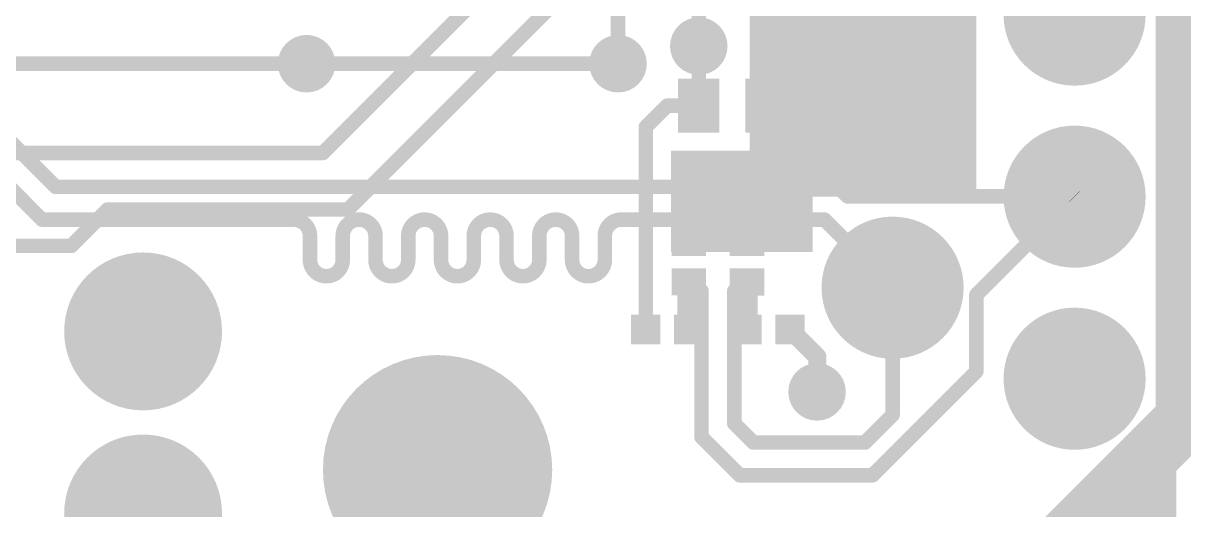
# Model space of a CAD drawing. Header units: millimetres. Extents: x -0.39 to 1.43, y -0.39 to 1.45.
# Drawn here: x 0.408 to 1.046, y 0.035 to 0.302 of the extents above; entities that cross this region are included whole.
import ezdxf

# ---------------------------------------------------------------- set-up
doc = ezdxf.new("R2010")
doc.units = ezdxf.units.MM
doc.header["$MEASUREMENT"] = 0
for name, color, linetype in [('BottomLayer', 5, 'Continuous'), ('BottomPaste', 16, 'Continuous'), ('BottomSolder', 6, 'Continuous'), ('MultiLayer', 9, 'Continuous'), ('PadHoleLayer', 156, 'Continuous'), ('TopLayer', 1, 'Continuous'), ('TopSolder', 216, 'Continuous'), ('ViaHoleLayer', 16, 'Continuous')]:
    doc.layers.add(name, color=color, linetype=linetype)

# ---------------------------------------------------------------- blocks, each defined once
blk = doc.blocks.new('HY951180A__2')
at = {"layer": 'BottomLayer'}
h = blk.add_hatch(color=5, dxfattribs=at)
edge = h.paths.add_edge_path()
edge.add_arc((-0.2490156, 0.2559055), 0.0393701, 0, 360)
h = blk.add_hatch(color=5, dxfattribs=at)
edge = h.paths.add_edge_path()
edge.add_arc((-0.1490156, 0.2559055), 0.0393701, 0, 360)
h = blk.add_hatch(color=5, dxfattribs=at)
edge = h.paths.add_edge_path()
edge.add_arc((-0.1249999, -0.1559055), 0.0350393, 0, 360)
h = blk.add_hatch(color=5, dxfattribs=at)
edge = h.paths.add_edge_path()
edge.add_arc((-0.0249999, -0.1559055), 0.0350393, 0, 360)
h = blk.add_hatch(color=5, dxfattribs=at)
edge = h.paths.add_edge_path()
edge.add_arc((-0.1749999, -0.2559055), 0.0350393, 0, 360)
h = blk.add_hatch(color=5, dxfattribs=at)
edge = h.paths.add_edge_path()
edge.add_arc((-0.0749999, -0.2559055), 0.0350393, 0, 360)
h = blk.add_hatch(color=5, dxfattribs=at)
edge = h.paths.add_edge_path()
edge.add_arc((0.0250001, -0.2559055), 0.0350393, 0, 360)
at = {"layer": 'BottomSolder'}
h = blk.add_hatch(color=6, dxfattribs=at)
edge = h.paths.add_edge_path()
edge.add_arc((-0.2490156, 0.2559055), 0.0433701, 0, 360)
h = blk.add_hatch(color=6, dxfattribs=at)
edge = h.paths.add_edge_path()
edge.add_arc((-0.1490156, 0.2559055), 0.0433701, 0, 360)
h = blk.add_hatch(color=6, dxfattribs=at)
edge = h.paths.add_edge_path()
edge.add_arc((-0.2249999, 0.0940945), 0.004, 0, 360)
h = blk.add_hatch(color=6, dxfattribs=at)
edge = h.paths.add_edge_path()
edge.add_arc((-0.1249999, -0.1559055), 0.0390393, 0, 360)
h = blk.add_hatch(color=6, dxfattribs=at)
edge = h.paths.add_edge_path()
edge.add_arc((-0.0249999, -0.1559055), 0.0390393, 0, 360)
h = blk.add_hatch(color=6, dxfattribs=at)
edge = h.paths.add_edge_path()
edge.add_arc((-0.1749999, -0.2559055), 0.0390393, 0, 360)
h = blk.add_hatch(color=6, dxfattribs=at)
edge = h.paths.add_edge_path()
edge.add_arc((-0.0749999, -0.2559055), 0.0390393, 0, 360)
h = blk.add_hatch(color=6, dxfattribs=at)
edge = h.paths.add_edge_path()
edge.add_arc((0.0250001, -0.2559055), 0.0390393, 0, 360)
at = {"layer": 'MultiLayer'}
h = blk.add_hatch(color=9, dxfattribs=at)
edge = h.paths.add_edge_path()
edge.add_arc((-0.2490156, 0.2559055), 0.0393701, 0, 360)
h = blk.add_hatch(color=9, dxfattribs=at)
edge = h.paths.add_edge_path()
edge.add_arc((-0.1490156, 0.2559055), 0.0393701, 0, 360)
h = blk.add_hatch(color=9, dxfattribs=at)
edge = h.paths.add_edge_path()
edge.add_arc((-0.1249999, -0.1559055), 0.0350393, 0, 360)
h = blk.add_hatch(color=9, dxfattribs=at)
edge = h.paths.add_edge_path()
edge.add_arc((-0.0249999, -0.1559055), 0.0350393, 0, 360)
h = blk.add_hatch(color=9, dxfattribs=at)
edge = h.paths.add_edge_path()
edge.add_arc((-0.1749999, -0.2559055), 0.0350393, 0, 360)
h = blk.add_hatch(color=9, dxfattribs=at)
edge = h.paths.add_edge_path()
edge.add_arc((-0.0749999, -0.2559055), 0.0350393, 0, 360)
h = blk.add_hatch(color=9, dxfattribs=at)
edge = h.paths.add_edge_path()
edge.add_arc((0.0250001, -0.2559055), 0.0350393, 0, 360)
at = {"layer": 'PadHoleLayer'}
h = blk.add_hatch(color=156, dxfattribs=at)
edge = h.paths.add_edge_path()
edge.add_arc((-0.2490156, 0.2559055), 0.0200787, 0, 360)
h = blk.add_hatch(color=156, dxfattribs=at)
edge = h.paths.add_edge_path()
edge.add_arc((-0.1490156, 0.2559055), 0.0200787, 0, 360)
h = blk.add_hatch(color=156, dxfattribs=at)
edge = h.paths.add_edge_path()
edge.add_arc((-0.2249999, 0.0940945), 0.0629921, 0, 360)
h = blk.add_hatch(color=156, dxfattribs=at)
edge = h.paths.add_edge_path()
edge.add_arc((-0.1249999, -0.1559055), 0.0175197, 0, 360)
h = blk.add_hatch(color=156, dxfattribs=at)
edge = h.paths.add_edge_path()
edge.add_arc((-0.0249999, -0.1559055), 0.0175197, 0, 360)
h = blk.add_hatch(color=156, dxfattribs=at)
edge = h.paths.add_edge_path()
edge.add_arc((-0.1749999, -0.2559055), 0.0175197, 0, 360)
h = blk.add_hatch(color=156, dxfattribs=at)
edge = h.paths.add_edge_path()
edge.add_arc((-0.0749999, -0.2559055), 0.0175197, 0, 360)
h = blk.add_hatch(color=156, dxfattribs=at)
edge = h.paths.add_edge_path()
edge.add_arc((0.0250001, -0.2559055), 0.0175197, 0, 360)
at = {"layer": 'TopLayer'}
h = blk.add_hatch(color=1, dxfattribs=at)
edge = h.paths.add_edge_path()
edge.add_arc((-0.2490156, 0.2559055), 0.0393701, 0, 360)
h = blk.add_hatch(color=1, dxfattribs=at)
edge = h.paths.add_edge_path()
edge.add_arc((-0.1490156, 0.2559055), 0.0393701, 0, 360)
h = blk.add_hatch(color=1, dxfattribs=at)
edge = h.paths.add_edge_path()
edge.add_arc((-0.1249999, -0.1559055), 0.0350393, 0, 360)
h = blk.add_hatch(color=1, dxfattribs=at)
edge = h.paths.add_edge_path()
edge.add_arc((-0.0249999, -0.1559055), 0.0350393, 0, 360)
h = blk.add_hatch(color=1, dxfattribs=at)
edge = h.paths.add_edge_path()
edge.add_arc((-0.1749999, -0.2559055), 0.0350393, 0, 360)
h = blk.add_hatch(color=1, dxfattribs=at)
edge = h.paths.add_edge_path()
edge.add_arc((-0.0749999, -0.2559055), 0.0350393, 0, 360)
h = blk.add_hatch(color=1, dxfattribs=at)
edge = h.paths.add_edge_path()
edge.add_arc((0.0250001, -0.2559055), 0.0350393, 0, 360)
at = {"layer": 'TopSolder'}
h = blk.add_hatch(color=216, dxfattribs=at)
edge = h.paths.add_edge_path()
edge.add_arc((-0.2490156, 0.2559055), 0.0433701, 0, 360)
h = blk.add_hatch(color=216, dxfattribs=at)
edge = h.paths.add_edge_path()
edge.add_arc((-0.1490156, 0.2559055), 0.0433701, 0, 360)
h = blk.add_hatch(color=216, dxfattribs=at)
edge = h.paths.add_edge_path()
edge.add_arc((-0.2249999, 0.0940945), 0.004, 0, 360)
h = blk.add_hatch(color=216, dxfattribs=at)
edge = h.paths.add_edge_path()
edge.add_arc((-0.1249999, -0.1559055), 0.0390393, 0, 360)
h = blk.add_hatch(color=216, dxfattribs=at)
edge = h.paths.add_edge_path()
edge.add_arc((-0.0249999, -0.1559055), 0.0390393, 0, 360)
h = blk.add_hatch(color=216, dxfattribs=at)
edge = h.paths.add_edge_path()
edge.add_arc((-0.1749999, -0.2559055), 0.0390393, 0, 360)
h = blk.add_hatch(color=216, dxfattribs=at)
edge = h.paths.add_edge_path()
edge.add_arc((-0.0749999, -0.2559055), 0.0390393, 0, 360)
h = blk.add_hatch(color=216, dxfattribs=at)
edge = h.paths.add_edge_path()
edge.add_arc((0.0250001, -0.2559055), 0.0390393, 0, 360)
blk = doc.blocks.new('R___0201_B_10')
at = {"layer": 'BottomLayer'}
for points in [[(-0.01614165, 0.00728345), (-0.00551175, 0.00728345), (-0.00551175, -0.00728345), (-0.01614165, -0.00728345)], [(0.00551185, 0.00728345), (0.01614175, 0.00728345), (0.01614175, -0.00728345), (0.00551185, -0.00728345)]]:
    blk.add_hatch(color=5, dxfattribs=at).paths.add_polyline_path(points)
at = {"layer": 'BottomPaste'}
for points in [[(-0.01614165, 0.00728345), (-0.00551175, 0.00728345), (-0.00551175, -0.00728345), (-0.01614165, -0.00728345)], [(0.00551185, 0.00728345), (0.01614175, 0.00728345), (0.01614175, -0.00728345), (0.00551185, -0.00728345)]]:
    blk.add_hatch(color=16, dxfattribs=at).paths.add_polyline_path(points)
at = {"layer": 'BottomSolder'}
for points in [[(-0.01830705, 0.00944885), (-0.00334635, 0.00944885), (-0.00334635, -0.00944885), (-0.01830705, -0.00944885)], [(0.00334645, 0.00944885), (0.01830715, 0.00944885), (0.01830715, -0.00944885), (0.00334645, -0.00944885)]]:
    blk.add_hatch(color=6, dxfattribs=at).paths.add_polyline_path(points)
blk = doc.blocks.new('R___0201_B_12')
at = {"layer": 'BottomLayer'}
for points in [[(-0.01614165, 0.00728345), (-0.00551175, 0.00728345), (-0.00551175, -0.00728345), (-0.01614165, -0.00728345)], [(0.00551185, 0.00728345), (0.01614175, 0.00728345), (0.01614175, -0.00728345), (0.00551185, -0.00728345)]]:
    blk.add_hatch(color=5, dxfattribs=at).paths.add_polyline_path(points)
at = {"layer": 'BottomPaste'}
for points in [[(-0.01614165, 0.00728345), (-0.00551175, 0.00728345), (-0.00551175, -0.00728345), (-0.01614165, -0.00728345)], [(0.00551185, 0.00728345), (0.01614175, 0.00728345), (0.01614175, -0.00728345), (0.00551185, -0.00728345)]]:
    blk.add_hatch(color=16, dxfattribs=at).paths.add_polyline_path(points)
at = {"layer": 'BottomSolder'}
for points in [[(-0.01830705, 0.00944885), (-0.00334635, 0.00944885), (-0.00334635, -0.00944885), (-0.01830705, -0.00944885)], [(0.00334645, 0.00944885), (0.01830715, 0.00944885), (0.01830715, -0.00944885), (0.00334645, -0.00944885)]]:
    blk.add_hatch(color=6, dxfattribs=at).paths.add_polyline_path(points)
blk = doc.blocks.new('C___0402_B_22')
at = {"layer": 'BottomLayer'}
for points in [[(-0.009500000000000001, 0.0125), (-0.009499999999999998, -0.0125), (-0.0275, -0.0125), (-0.0275, 0.0125)], [(0.0275, 0.0125), (0.0275, -0.0125), (0.009500000000000001, -0.0125), (0.009499999999999998, 0.0125)]]:
    blk.add_hatch(color=5, dxfattribs=at).paths.add_polyline_path(points)
at = {"layer": 'BottomPaste'}
for points in [[(-0.009500000000000001, 0.0125), (-0.009499999999999998, -0.0125), (-0.0275, -0.0125), (-0.0275, 0.0125)], [(0.0275, 0.0125), (0.0275, -0.0125), (0.009500000000000001, -0.0125), (0.009499999999999998, 0.0125)]]:
    blk.add_hatch(color=16, dxfattribs=at).paths.add_polyline_path(points)
at = {"layer": 'BottomSolder'}
for points in [[(-0.007137800000000001, 0.0148622), (-0.007137799999999999, -0.0148622), (-0.0298622, -0.0148622), (-0.0298622, 0.0148622)], [(0.0298622, 0.0148622), (0.0298622, -0.0148622), (0.007137800000000001, -0.0148622), (0.007137799999999999, 0.0148622)]]:
    blk.add_hatch(color=6, dxfattribs=at).paths.add_polyline_path(points)
blk = doc.blocks.new('CAP_0201_B_24')
at = {"layer": 'BottomLayer'}
for points in [[(-0.0177165, 0.0059055), (-0.0059055, 0.0059055), (-0.0059055, -0.0059055), (-0.0177165, -0.0059055)], [(0.0059055, 0.0059055), (0.0177165, 0.0059055), (0.0177165, -0.0059055), (0.0059055, -0.0059055)]]:
    blk.add_hatch(color=5, dxfattribs=at).paths.add_polyline_path(points)
at = {"layer": 'BottomPaste'}
for points in [[(-0.0177165, 0.0059055), (-0.0059055, 0.0059055), (-0.0059055, -0.0059055), (-0.0177165, -0.0059055)], [(0.0059055, 0.0059055), (0.0177165, 0.0059055), (0.0177165, -0.0059055), (0.0059055, -0.0059055)]]:
    blk.add_hatch(color=16, dxfattribs=at).paths.add_polyline_path(points)
at = {"layer": 'BottomSolder'}
for points in [[(-0.0198819, 0.0080709), (-0.0037401, 0.0080709), (-0.0037401, -0.0080709), (-0.0198819, -0.0080709)], [(0.0037401, 0.0080709), (0.0198819, 0.0080709), (0.0198819, -0.0080709), (0.0037401, -0.0080709)]]:
    blk.add_hatch(color=6, dxfattribs=at).paths.add_polyline_path(points)
blk = doc.blocks.new('CAP_0201_B_26')
at = {"layer": 'BottomLayer'}
for points in [[(-0.0177165, 0.0059055), (-0.0059055, 0.0059055), (-0.0059055, -0.0059055), (-0.0177165, -0.0059055)], [(0.0059055, 0.0059055), (0.0177165, 0.0059055), (0.0177165, -0.0059055), (0.0059055, -0.0059055)]]:
    blk.add_hatch(color=5, dxfattribs=at).paths.add_polyline_path(points)
at = {"layer": 'BottomPaste'}
for points in [[(-0.0177165, 0.0059055), (-0.0059055, 0.0059055), (-0.0059055, -0.0059055), (-0.0177165, -0.0059055)], [(0.0059055, 0.0059055), (0.0177165, 0.0059055), (0.0177165, -0.0059055), (0.0059055, -0.0059055)]]:
    blk.add_hatch(color=16, dxfattribs=at).paths.add_polyline_path(points)
at = {"layer": 'BottomSolder'}
for points in [[(-0.0198819, 0.0080709), (-0.0037401, 0.0080709), (-0.0037401, -0.0080709), (-0.0198819, -0.0080709)], [(0.0037401, 0.0080709), (0.0198819, 0.0080709), (0.0198819, -0.0080709), (0.0037401, -0.0080709)]]:
    blk.add_hatch(color=6, dxfattribs=at).paths.add_polyline_path(points)

msp = doc.modelspace()

# ---------------------------------------------------------------- hatches: boundary and pattern name
at = {"layer": 'BottomLayer'}
for points in [[(0.8075032, 0.207), (0.932, 0.207), (0.932, 0.3069838), (0.8075032, 0.3069838)], [(0.7642014, 0.1765141), (0.8421416, 0.1765141), (0.8421416, 0.2322071), (0.7642014, 0.2322071)], [(0.7677163, 0.1281042), (0.7809085, 0.1281042), (0.7809085, 0.1654906), (0.7677163, 0.1654906)], [(0.7987165, 0.1281018), (0.8119087, 0.1281018), (0.8119087, 0.1654882), (0.7987165, 0.1654882)]]:
    msp.add_hatch(color=5, dxfattribs=at).paths.add_polyline_path(points)
h = msp.add_hatch(color=5, dxfattribs=at)
edge = h.paths.add_edge_path()
edge.add_arc((0.7795032, 0.2896768), 0.011811, 0, 360)
h = msp.add_hatch(color=5, dxfattribs=at)
edge = h.paths.add_edge_path()
edge.add_arc((0.5639996, 0.2799996), 0.011811, 0, 360)
h = msp.add_hatch(color=5, dxfattribs=at)
edge = h.paths.add_edge_path()
edge.add_arc((0.7351209, 0.2799996), 0.011811, 0, 360)
h = msp.add_hatch(color=5, dxfattribs=at)
edge = h.paths.add_edge_path()
edge.add_arc((0.8444861, 0.0997422), 0.011811, 0, 360)
at = {"layer": 'BottomSolder'}
h = msp.add_hatch(color=6, dxfattribs=at)
edge = h.paths.add_edge_path()
edge.add_arc((0.7795032, 0.2896768), 0.015811, 0, 360)
h = msp.add_hatch(color=6, dxfattribs=at)
edge = h.paths.add_edge_path()
edge.add_arc((0.5639996, 0.2799996), 0.015811, 0, 360)
h = msp.add_hatch(color=6, dxfattribs=at)
edge = h.paths.add_edge_path()
edge.add_arc((0.7351209, 0.2799996), 0.015811, 0, 360)
h = msp.add_hatch(color=6, dxfattribs=at)
edge = h.paths.add_edge_path()
edge.add_arc((0.8444861, 0.0997422), 0.015811, 0, 360)
at = {"layer": 'TopLayer'}
h = msp.add_hatch(color=1, dxfattribs=at)
edge = h.paths.add_edge_path()
edge.add_arc((0.7795032, 0.2896768), 0.011811, 0, 360)
h = msp.add_hatch(color=1, dxfattribs=at)
edge = h.paths.add_edge_path()
edge.add_arc((0.5639996, 0.2799996), 0.011811, 0, 360)
h = msp.add_hatch(color=1, dxfattribs=at)
edge = h.paths.add_edge_path()
edge.add_arc((0.7351209, 0.2799996), 0.011811, 0, 360)
h = msp.add_hatch(color=1, dxfattribs=at)
edge = h.paths.add_edge_path()
edge.add_arc((0.8444861, 0.0997422), 0.011811, 0, 360)
at = {"layer": 'TopSolder'}
h = msp.add_hatch(color=216, dxfattribs=at)
edge = h.paths.add_edge_path()
edge.add_arc((0.7795032, 0.2896768), 0.015811, 0, 360)
h = msp.add_hatch(color=216, dxfattribs=at)
edge = h.paths.add_edge_path()
edge.add_arc((0.5639996, 0.2799996), 0.015811, 0, 360)
h = msp.add_hatch(color=216, dxfattribs=at)
edge = h.paths.add_edge_path()
edge.add_arc((0.7351209, 0.2799996), 0.015811, 0, 360)
h = msp.add_hatch(color=216, dxfattribs=at)
edge = h.paths.add_edge_path()
edge.add_arc((0.8444861, 0.0997422), 0.015811, 0, 360)
at = {"layer": 'ViaHoleLayer'}
h = msp.add_hatch(color=16, dxfattribs=at)
edge = h.paths.add_edge_path()
edge.add_arc((0.7795032, 0.2896768), 0.0059055, 0, 360)
h = msp.add_hatch(color=16, dxfattribs=at)
edge = h.paths.add_edge_path()
edge.add_arc((0.5639996, 0.2799996), 0.0059055, 0, 360)
h = msp.add_hatch(color=16, dxfattribs=at)
edge = h.paths.add_edge_path()
edge.add_arc((0.7351209, 0.2799996), 0.0059055, 0, 360)
h = msp.add_hatch(color=16, dxfattribs=at)
edge = h.paths.add_edge_path()
edge.add_arc((0.8444861, 0.0997422), 0.0059055, 0, 360)

# ---------------------------------------------------------------- linework, layer by layer
at = {"layer": 'BottomLayer'}
for points, const_width in [([(0.7350875, 0.2799996), (0.7350875, 0.4868499)], 0.008), ([(0.885993, 0.2569838), (0.885993, 0.3569838)], 0.05), ([(0.573, 0.231), (0.672, 0.33)], 0.008), ([(0.5868269, 0.19993), (0.7200875, 0.3331906)], 0.008), ([(0.7795032, 0.2896768), (0.7795032, 0.3223697)], 0.008), ([(0.7795032, 0.2569838), (0.7795032, 0.2896768)], 0.008), ([(0.3466544, 0.2799996), (0.5639996, 0.2799996)], 0.008), ([(0.8749929, 0.2739995), (0.8749929, 0.2739996)], 0.025), ([(0.8749929, 0.2739995), (0.885993, 0.2569838)], 0.025), ([(0.874993, 0.2739996), (0.885993, 0.2569838)], 0.025), ([(0.7503936, 0.2451728), (0.7622046, 0.2569838)], 0.008), ([(0.7622046, 0.2569838), (0.7795032, 0.2569838)], 0.008), ([(0.7503936, 0.1340073), (0.7503936, 0.2451728)], 0.008), ([(0.286, 0.231), (0.573, 0.231)], 0.008), ([(0.932, 0.1529908), (0.985993, 0.2069838)], 0.008), ([(0.4348119, 0.1799996), (0.4547423, 0.19993)], 0.008), ([(0.4547423, 0.19993), (0.5868269, 0.19993)], 0.008), ([(0.7760156, 0.1818291), (0.7760168, 0.1818279)], 0.01), ([(0.7760168, 0.1818279), (0.8039988, 0.1818279)], 0.01), ([(0.8039988, 0.1818279), (0.804, 0.1818267)], 0.01), ([(0.3466544, 0.1799996), (0.4348119, 0.1799996)], 0.008), ([(0.7740156, 0.1601756), (0.7759841, 0.1601756)], 0.008), ([(0.7759841, 0.1601756), (0.7810078, 0.1551519)], 0.008), ([(0.7990078, 0.1551495), (0.8040315, 0.1601732)], 0.008), ([(0.8040315, 0.1601732), (0.806, 0.1601732)], 0.008), ([(0.885993, 0.0871268), (0.885993, 0.1569838)], 0.008), ([(0.7810078, 0.0749455), (0.7810078, 0.1551519)], 0.008), ([(0.7990078, 0.0824013), (0.7990078, 0.1551495)], 0.008), ([(0.932, 0.111007), (0.932, 0.1529908)], 0.008), ([(1.0269764, 0.0626216), (1.1058268, 0.141472)], 0.03), ([(0.8296252, 0.1340073), (0.8446544, 0.1189781)], 0.01), ([(0.8446544, 0.0999105), (0.8446544, 0.1189781)], 0.01), ([(0.8749374, 0.0539444), (0.932, 0.111007)], 0.008), ([(0.8708106, 0.0719444), (0.885993, 0.0871268)], 0.008), ([(0.7990078, 0.0824013), (0.8094647, 0.0719444)], 0.008), ([(0.7810078, 0.0749455), (0.8020089, 0.0539444)], 0.008), ([(1.0269764, 0.0059996), (1.0269764, 0.0626216)], 0.03), ([(0.8094647, 0.0719444), (0.8708106, 0.0719444)], 0.008), ([(0.8020089, 0.0539444), (0.8749374, 0.0539444)], 0.008)]:
    msp.add_lwpolyline(points, dxfattribs=dict(at, const_width=const_width))
at = {"layer": 'BottomLayer', "const_width": 0.025}
msp.add_lwpolyline([(0.8744964, 0.2886545, -0.1499289973453354), (0.874993, 0.2739996)], format="xyb", dxfattribs=at)
at = {"layer": 'BottomLayer'}
for points, const_width in [([(0.8682464, 0.2886545, 1), (0.8807464, 0.2886545, 1)], 0.0125), ([(0.7775032, 0.2896768, 1), (0.7815032, 0.2896768, 1)], 0.004), ([(0.7775032, 0.2896768, 1), (0.7815032, 0.2896768, 1)], 0.004), ([(0.5619996, 0.2799996, 1), (0.5659996, 0.2799996, 1)], 0.004), ([(0.7330875, 0.2799996, 1), (0.7370875, 0.2799996, 1)], 0.004), ([(0.873493, 0.2569838, 1), (0.898493, 0.2569838, 1)], 0.025), ([(0.8687429, 0.2739996, 1), (0.8812429, 0.2739996, 1)], 0.0125), ([(0.8687429, 0.2739995, 1), (0.8812429, 0.2739995, 1)], 0.0125), ([(0.8687429, 0.2739995, 1), (0.8812429, 0.2739995, 1)], 0.0125), ([(0.868743, 0.2739996, 1), (0.881243, 0.2739996, 1)], 0.0125), ([(0.868743, 0.2739996, 1), (0.881243, 0.2739996, 1)], 0.0125), ([(0.879743, 0.2569838, 1), (0.892243, 0.2569838, 1)], 0.0125), ([(0.879743, 0.2569838, 1), (0.892243, 0.2569838, 1)], 0.0125), ([(0.7602046, 0.2569838, 1), (0.7642046, 0.2569838, 1)], 0.004), ([(0.7602046, 0.2569838, 1), (0.7642046, 0.2569838, 1)], 0.004), ([(0.7775032, 0.2569838, 1), (0.7815032, 0.2569838, 1)], 0.004), ([(0.7775032, 0.2569838, 1), (0.7815032, 0.2569838, 1)], 0.004), ([(0.7483936, 0.2451728, 1), (0.7523936, 0.2451728, 1)], 0.004), ([(0.7483936, 0.2451728, 1), (0.7523936, 0.2451728, 1)], 0.004), ([(0.571, 0.231, 1), (0.575, 0.231, 1)], 0.004), ([(0.571, 0.231, 1), (0.575, 0.231, 1)], 0.004), ([(0.983993, 0.2069838, 1), (0.987993, 0.2069838, 1)], 0.004), ([(0.4527423, 0.19993, 1), (0.4567423, 0.19993, 1)], 0.004), ([(0.4527423, 0.19993, 1), (0.4567423, 0.19993, 1)], 0.004), ([(0.5848269, 0.19993, 1), (0.5888269, 0.19993, 1)], 0.004), ([(0.5848269, 0.19993, 1), (0.5888269, 0.19993, 1)], 0.004), ([(0.7735156, 0.1818291, 1), (0.7785156, 0.1818291, 1)], 0.005), ([(0.7735168, 0.1818279, 1), (0.7785168, 0.1818279, 1)], 0.005), ([(0.7735168, 0.1818279, 1), (0.7785168, 0.1818279, 1)], 0.005), ([(0.8014988, 0.1818279, 1), (0.8064988, 0.1818279, 1)], 0.005), ([(0.8014988, 0.1818279, 1), (0.8064988, 0.1818279, 1)], 0.005), ([(0.8015, 0.1818267, 1), (0.8065, 0.1818267, 1)], 0.005), ([(0.4328119, 0.1799996, 1), (0.4368119, 0.1799996, 1)], 0.004), ([(0.4328119, 0.1799996, 1), (0.4368119, 0.1799996, 1)], 0.004), ([(0.7720156, 0.1601756, 1), (0.7760156, 0.1601756, 1)], 0.004), ([(0.7739841, 0.1601756, 1), (0.7779841, 0.1601756, 1)], 0.004), ([(0.7739841, 0.1601756, 1), (0.7779841, 0.1601756, 1)], 0.004), ([(0.8020315, 0.1601732, 1), (0.8060315, 0.1601732, 1)], 0.004), ([(0.8020315, 0.1601732, 1), (0.8060315, 0.1601732, 1)], 0.004), ([(0.804, 0.1601732, 1), (0.808, 0.1601732, 1)], 0.004), ([(0.883993, 0.1569838, 1), (0.887993, 0.1569838, 1)], 0.004), ([(0.7790078, 0.1551519, 1), (0.7830078, 0.1551519, 1)], 0.004), ([(0.7790078, 0.1551519, 1), (0.7830078, 0.1551519, 1)], 0.004), ([(0.7970078, 0.1551495, 1), (0.8010078, 0.1551495, 1)], 0.004), ([(0.7970078, 0.1551495, 1), (0.8010078, 0.1551495, 1)], 0.004), ([(0.93, 0.1529908, 1), (0.934, 0.1529908, 1)], 0.004), ([(0.93, 0.1529908, 1), (0.934, 0.1529908, 1)], 0.004), ([(0.7483936, 0.1340073, 1), (0.7523936, 0.1340073, 1)], 0.004), ([(0.8271252, 0.1340073, 1), (0.8321252, 0.1340073, 1)], 0.005), ([(0.8421544, 0.1189781, 1), (0.8471544, 0.1189781, 1)], 0.005), ([(0.8421544, 0.1189781, 1), (0.8471544, 0.1189781, 1)], 0.005), ([(0.93, 0.111007, 1), (0.934, 0.111007, 1)], 0.004), ([(0.93, 0.111007, 1), (0.934, 0.111007, 1)], 0.004), ([(0.8421544, 0.0999105, 1), (0.8471544, 0.0999105, 1)], 0.005), ([(0.883993, 0.0871268, 1), (0.887993, 0.0871268, 1)], 0.004), ([(0.883993, 0.0871268, 1), (0.887993, 0.0871268, 1)], 0.004), ([(0.7970078, 0.0824013, 1), (0.8010078, 0.0824013, 1)], 0.004), ([(0.7970078, 0.0824013, 1), (0.8010078, 0.0824013, 1)], 0.004), ([(0.7790078, 0.0749455, 1), (0.7830078, 0.0749455, 1)], 0.004), ([(0.7790078, 0.0749455, 1), (0.7830078, 0.0749455, 1)], 0.004), ([(1.0194764, 0.0626216, 1), (1.0344764, 0.0626216, 1)], 0.015), ([(1.0194764, 0.0626216, 1), (1.0344764, 0.0626216, 1)], 0.015), ([(0.8074647, 0.0719444, 1), (0.8114647, 0.0719444, 1)], 0.004), ([(0.8074647, 0.0719444, 1), (0.8114647, 0.0719444, 1)], 0.004), ([(0.8688106, 0.0719444, 1), (0.8728106, 0.0719444, 1)], 0.004), ([(0.8688106, 0.0719444, 1), (0.8728106, 0.0719444, 1)], 0.004), ([(0.8000089, 0.0539444, 1), (0.8040089, 0.0539444, 1)], 0.004), ([(0.8000089, 0.0539444, 1), (0.8040089, 0.0539444, 1)], 0.004), ([(0.8729374, 0.0539444, 1), (0.8769374, 0.0539444, 1)], 0.004), ([(0.8729374, 0.0539444, 1), (0.8769374, 0.0539444, 1)], 0.004)]:
    msp.add_lwpolyline(points, format="xyb", close=True, dxfattribs=dict(at, const_width=const_width))
at = {"layer": 'TopLayer'}
for points, const_width in [([(1.0454891, 0.0854925), (1.0454891, 0.4343257)], 0.03), ([(0.985993, 0.3017918), (0.985993, 0.3069838)], 0.05), ([(0.5639996, 0.2799996), (0.7351209, 0.2799996)], 0.008), ([(0.398, 0.2404558), (0.4260837, 0.2123721)], 0.008), ([(0.38, 0.233), (0.4186279, 0.1943721)], 0.008), ([(0.4260837, 0.2123721), (0.5503572, 0.2123721)], 0.008), ([(0.5503572, 0.2123721), (0.6052676, 0.2123721)], 0.008), ([(0.6052676, 0.2123721), (0.8560605, 0.2123721)], 0.008), ([(0.8560605, 0.2123721), (0.8613326, 0.2071)], 0.008), ([(0.8613326, 0.2071), (0.9858768, 0.2071)], 0.008), ([(0.9858768, 0.2071), (0.985993, 0.2069838)], 0.008), ([(0.4186279, 0.1943721), (0.5348812, 0.1943721)], 0.008), ([(0.5348812, 0.1943721), (0.5568817, 0.1943721)], 0.008), ([(0.7368817, 0.1943721), (0.771891, 0.1943721)], 0.008), ([(0.771891, 0.1943721), (0.8486047, 0.1943721)], 0.008), ([(0.8486047, 0.1943721), (0.885993, 0.1569838)], 0.008), ([(0.5658817, 0.1722894), (0.5658817, 0.1853721)], 0.008), ([(0.5838817, 0.1722894), (0.5838817, 0.1853721)], 0.008), ([(0.6018817, 0.1722894), (0.6018817, 0.1853721)], 0.008), ([(0.6198817, 0.1722894), (0.6198817, 0.1853721)], 0.008), ([(0.6378817, 0.1722894), (0.6378817, 0.1853721)], 0.008), ([(0.6558817, 0.1722894), (0.6558817, 0.1853721)], 0.008), ([(0.6738817, 0.1722894), (0.6738817, 0.1853721)], 0.008), ([(0.6918817, 0.1722894), (0.6918817, 0.1853721)], 0.008), ([(0.7098817, 0.1722894), (0.7098817, 0.1853721)], 0.008), ([(0.7278817, 0.1722894), (0.7278817, 0.1853721)], 0.008), ([(0.9679627, 0.0079661), (1.0454891, 0.0854925)], 0.03)]:
    msp.add_lwpolyline(points, dxfattribs=dict(at, const_width=const_width))
for points, const_width in [([(0.973493, 0.3069838, 1), (0.998493, 0.3069838, 1)], 0.025), ([(0.973493, 0.3017918, 1), (0.998493, 0.3017918, 1)], 0.025), ([(0.5619996, 0.2799996, 1), (0.5659996, 0.2799996, 1)], 0.004), ([(0.7331209, 0.2799996, 1), (0.7371209, 0.2799996, 1)], 0.004), ([(0.4240837, 0.2123721, 1), (0.4280837, 0.2123721, 1)], 0.004), ([(0.4240837, 0.2123721, 1), (0.4280837, 0.2123721, 1)], 0.004), ([(0.5483572, 0.2123721, 1), (0.5523572, 0.2123721, 1)], 0.004), ([(0.5483572, 0.2123721, 1), (0.5523572, 0.2123721, 1)], 0.004), ([(0.6032676, 0.2123721, 1), (0.6072676, 0.2123721, 1)], 0.004), ([(0.6032676, 0.2123721, 1), (0.6072676, 0.2123721, 1)], 0.004), ([(0.8540605, 0.2123721, 1), (0.8580605, 0.2123721, 1)], 0.004), ([(0.8540605, 0.2123721, 1), (0.8580605, 0.2123721, 1)], 0.004), ([(0.8593326, 0.2071, 1), (0.8633326, 0.2071, 1)], 0.004), ([(0.8593326, 0.2071, 1), (0.8633326, 0.2071, 1)], 0.004), ([(0.9838768, 0.2071, 1), (0.9878768, 0.2071, 1)], 0.004), ([(0.9838768, 0.2071, 1), (0.9878768, 0.2071, 1)], 0.004), ([(0.983993, 0.2069838, 1), (0.987993, 0.2069838, 1)], 0.004), ([(0.4166279, 0.1943721, 1), (0.4206279, 0.1943721, 1)], 0.004), ([(0.4166279, 0.1943721, 1), (0.4206279, 0.1943721, 1)], 0.004), ([(0.5328812, 0.1943721, 1), (0.5368812, 0.1943721, 1)], 0.004), ([(0.5328812, 0.1943721, 1), (0.5368812, 0.1943721, 1)], 0.004), ([(0.5548817, 0.1943721, 1), (0.5588817, 0.1943721, 1)], 0.004), ([(0.5548817, 0.1943721, 1), (0.5588817, 0.1943721, 1)], 0.004), ([(0.7348817, 0.1943721, 1), (0.7388817, 0.1943721, 1)], 0.004), ([(0.7348817, 0.1943721, 1), (0.7388817, 0.1943721, 1)], 0.004), ([(0.769891, 0.1943721, 1), (0.773891, 0.1943721, 1)], 0.004), ([(0.769891, 0.1943721, 1), (0.773891, 0.1943721, 1)], 0.004), ([(0.8466047, 0.1943721, 1), (0.8506047, 0.1943721, 1)], 0.004), ([(0.8466047, 0.1943721, 1), (0.8506047, 0.1943721, 1)], 0.004), ([(0.5638817, 0.1853721, 1), (0.5678817, 0.1853721, 1)], 0.004), ([(0.5638817, 0.1853721, 1), (0.5678817, 0.1853721, 1)], 0.004), ([(0.5818817, 0.1853721, 1), (0.5858817, 0.1853721, 1)], 0.004), ([(0.5818817, 0.1853721, 1), (0.5858817, 0.1853721, 1)], 0.004), ([(0.5998817, 0.1853721, 1), (0.6038817, 0.1853721, 1)], 0.004), ([(0.5998817, 0.1853721, 1), (0.6038817, 0.1853721, 1)], 0.004), ([(0.6178817, 0.1853721, 1), (0.6218817, 0.1853721, 1)], 0.004), ([(0.6178817, 0.1853721, 1), (0.6218817, 0.1853721, 1)], 0.004), ([(0.6358817, 0.1853721, 1), (0.6398817, 0.1853721, 1)], 0.004), ([(0.6358817, 0.1853721, 1), (0.6398817, 0.1853721, 1)], 0.004), ([(0.6538817, 0.1853721, 1), (0.6578817, 0.1853721, 1)], 0.004), ([(0.6538817, 0.1853721, 1), (0.6578817, 0.1853721, 1)], 0.004), ([(0.6718817, 0.1853721, 1), (0.6758817, 0.1853721, 1)], 0.004), ([(0.6718817, 0.1853721, 1), (0.6758817, 0.1853721, 1)], 0.004), ([(0.6898817, 0.1853721, 1), (0.6938817, 0.1853721, 1)], 0.004), ([(0.6898817, 0.1853721, 1), (0.6938817, 0.1853721, 1)], 0.004), ([(0.7078817, 0.1853721, 1), (0.7118817, 0.1853721, 1)], 0.004), ([(0.7078817, 0.1853721, 1), (0.7118817, 0.1853721, 1)], 0.004), ([(0.7258817, 0.1853721, 1), (0.7298817, 0.1853721, 1)], 0.004), ([(0.7258817, 0.1853721, 1), (0.7298817, 0.1853721, 1)], 0.004), ([(0.5638817, 0.1722894, 1), (0.5678817, 0.1722894, 1)], 0.004), ([(0.5638817, 0.1722894, 1), (0.5678817, 0.1722894, 1)], 0.004), ([(0.5818817, 0.1722894, 1), (0.5858817, 0.1722894, 1)], 0.004), ([(0.5818817, 0.1722894, 1), (0.5858817, 0.1722894, 1)], 0.004), ([(0.5998817, 0.1722894, 1), (0.6038817, 0.1722894, 1)], 0.004), ([(0.5998817, 0.1722894, 1), (0.6038817, 0.1722894, 1)], 0.004), ([(0.6178817, 0.1722894, 1), (0.6218817, 0.1722894, 1)], 0.004), ([(0.6178817, 0.1722894, 1), (0.6218817, 0.1722894, 1)], 0.004), ([(0.6358817, 0.1722894, 1), (0.6398817, 0.1722894, 1)], 0.004), ([(0.6358817, 0.1722894, 1), (0.6398817, 0.1722894, 1)], 0.004), ([(0.6538817, 0.1722894, 1), (0.6578817, 0.1722894, 1)], 0.004), ([(0.6538817, 0.1722894, 1), (0.6578817, 0.1722894, 1)], 0.004), ([(0.6718817, 0.1722894, 1), (0.6758817, 0.1722894, 1)], 0.004), ([(0.6718817, 0.1722894, 1), (0.6758817, 0.1722894, 1)], 0.004), ([(0.6898817, 0.1722894, 1), (0.6938817, 0.1722894, 1)], 0.004), ([(0.6898817, 0.1722894, 1), (0.6938817, 0.1722894, 1)], 0.004), ([(0.7078817, 0.1722894, 1), (0.7118817, 0.1722894, 1)], 0.004), ([(0.7078817, 0.1722894, 1), (0.7118817, 0.1722894, 1)], 0.004), ([(0.7258817, 0.1722894, 1), (0.7298817, 0.1722894, 1)], 0.004), ([(0.7258817, 0.1722894, 1), (0.7298817, 0.1722894, 1)], 0.004), ([(0.883993, 0.1569838, 1), (0.887993, 0.1569838, 1)], 0.004), ([(1.0379891, 0.0854925, 1), (1.0529891, 0.0854925, 1)], 0.015), ([(1.0379891, 0.0854925, 1), (1.0529891, 0.0854925, 1)], 0.015)]:
    msp.add_lwpolyline(points, format="xyb", close=True, dxfattribs=dict(at, const_width=const_width))
at = {"layer": 'TopLayer', "const_width": 0.008}
for points in [[(0.5568817, 0.1943721, -0.4142135623730951), (0.5658817, 0.1853721)], [(0.5838817, 0.1853721, -0.9999999999999999), (0.6018817, 0.1853721)], [(0.6198817, 0.1853721, -0.9999999999999999), (0.6378817, 0.1853721)], [(0.6558817, 0.1853721, -0.9999999999999999), (0.6738817, 0.1853721)], [(0.6918817, 0.1853721, -0.9999999999999999), (0.7098817, 0.1853721)], [(0.7278817, 0.1853721, -0.4142135623730951), (0.7368817, 0.1943721)], [(0.5838817, 0.1722894, -0.9999999999999999), (0.5658817, 0.1722894)], [(0.6198817, 0.1722894, -0.9999999999999999), (0.6018817, 0.1722894)], [(0.6558817, 0.1722894, -0.9999999999999999), (0.6378817, 0.1722894)], [(0.6918817, 0.1722894, -0.9999999999999999), (0.6738817, 0.1722894)], [(0.7278817, 0.1722894, -0.9999999999999999), (0.7098817, 0.1722894)]]:
    msp.add_lwpolyline(points, format="xyb", dxfattribs=at)

# ---------------------------------------------------------------- block references
for name, p, rotation in [('HY951180A__2', (0.7300875, 0.2819837), 90), ('C___0402_B_22', (0.7980032, 0.2569838), 180), ('R___0201_B_12', (0.7740156, 0.1710024), 270), ('R___0201_B_10', (0.806, 0.171), 270), ('CAP_0201_B_26', (0.7622046, 0.1340073), 180)]:
    msp.add_blockref(name, p, dxfattribs=dict(rotation=rotation))
msp.add_blockref('CAP_0201_B_24', (0.8178142, 0.1340073))

doc.saveas('drawing.dxf')
